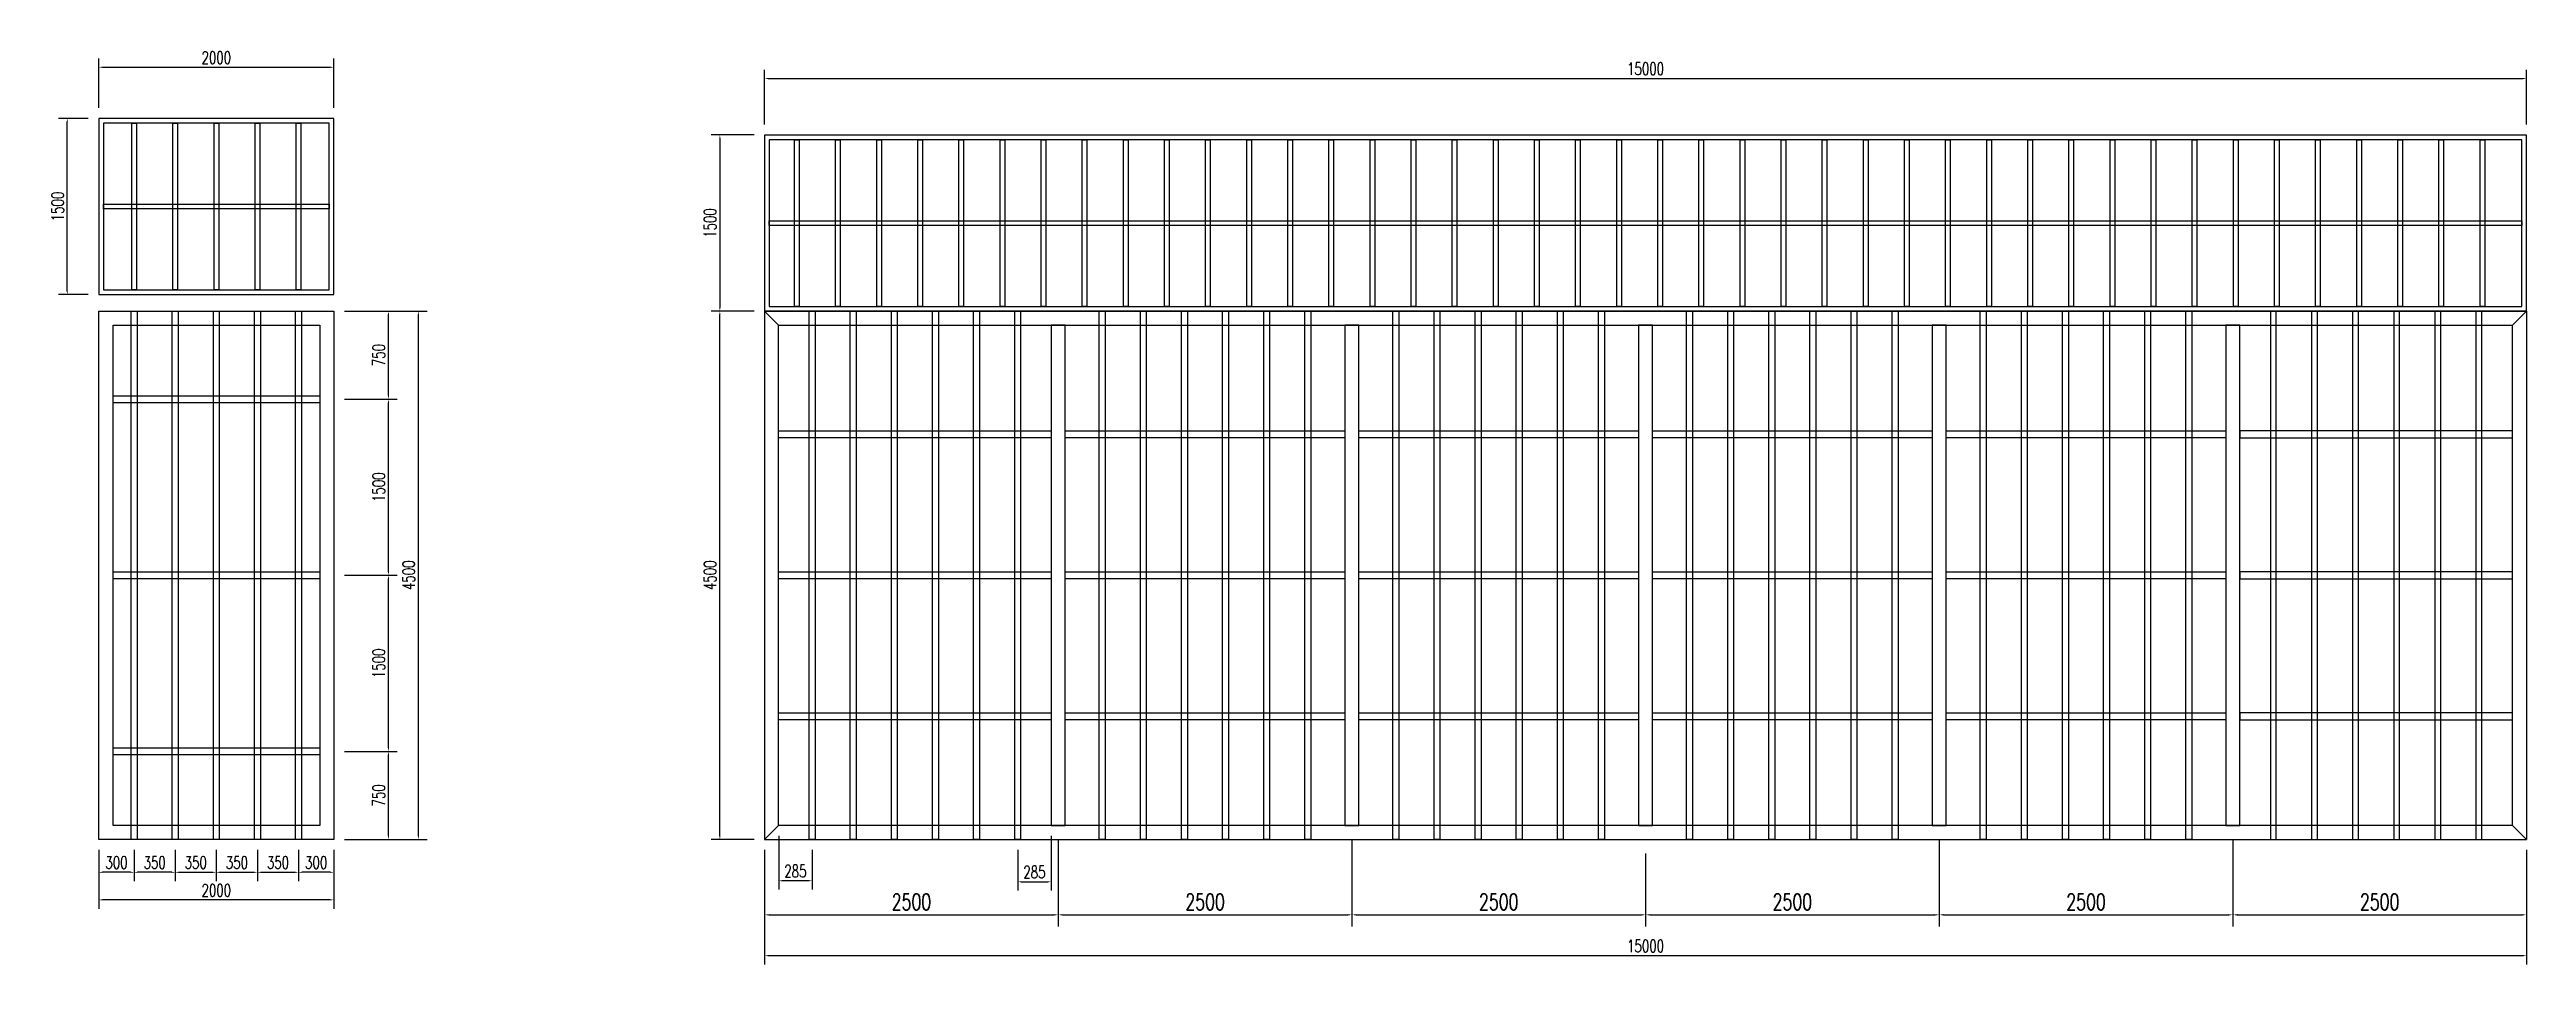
# Model space of a CAD drawing. Header units: millimetres. Extents: x 20612 to 95723, y 53399 to 156976.
# Drawn here: x 41828 to 62916, y 53399 to 61192 of the extents above.
import ezdxf

# ---------------------------------------------------------------- set-up
doc = ezdxf.new("R2010")
doc.units = ezdxf.units.MM
doc.header["$LTSCALE"] = 1000
doc.layers.add('W-STEEL_FRAME钢架', color=3, linetype='Continuous')
doc.layers.add('W-STEEL_KEEL钢龙骨', color=5, linetype='Continuous')
doc.styles.add('STANDARD_T3', font='simplex.shx', dxfattribs={"width": 0.7, "bigfont": 'hztxt.shx'})
doc.dimstyles.new('W&&30', dxfattribs={"dimtxt": 105, "dimasz": 30, "dimexe": 75, "dimexo": 90, "dimgap": 30, "dimtad": 1, "dimdec": 0, "dimzin": 0, "dimdsep": 46, "dimtxsty": 'STANDARD_T3', "dimcen": 0.09, "dimclrd": 1, "dimclre": 1, "dimclrt": 7, "dimazin": 2, "dimtfac": 1, "dimtdec": 0, "dimtix": 1, "dimtmove": 2, "dimatfit": 3, "dimfxl": 100, "dimtolj": 1, "dimtzin": 0, "dimarcsym": 0})
doc.dimstyles.new('W&&40', dxfattribs={"dimtxt": 140, "dimasz": 40, "dimexe": 100, "dimexo": 120, "dimgap": 40, "dimtad": 1, "dimdec": 0, "dimzin": 0, "dimdsep": 46, "dimtxsty": 'STANDARD_T3', "dimcen": 0.09, "dimclrd": 1, "dimclre": 1, "dimclrt": 7, "dimazin": 2, "dimtfac": 1, "dimtdec": 0, "dimtix": 1, "dimtmove": 2, "dimatfit": 3, "dimfxl": 100, "dimtolj": 1, "dimtzin": 0, "dimarcsym": 0})

# ---------------------------------------------------------------- blocks, each defined once
blk = doc.blocks.new('*D29')
at = {"layer": 'Defpoints', "color": 0, "transparency": 16777216}
for p in [(44248, 58964), (44968, 58964), (44248, 54464)]:
    blk.add_point(p, dxfattribs=at)
at = {"layer": 'W-STEEL_FRAME钢架', "color": 1, "lineweight": -2, "transparency": 16777216}
for p, q in [((44338, 58964), (45043, 58964)), ((44968, 54494), (44968, 58934)), ((44338, 54464), (45043, 54464))]:
    blk.add_line(p, q, dxfattribs=at)
at = {"layer": 'W-STEEL_FRAME钢架', "color": 1, "transparency": 16777216}
for points in [[(44963, 58934), (44973, 58934), (44968, 58964)], [(44963, 54494), (44973, 54494), (44968, 54464)]]:
    blk.add_solid(points, dxfattribs=at)
at = {"layer": 'W-STEEL_FRAME钢架', "color": 7, "transparency": 16777216, "insert": (44886, 56714), "char_height": 105, "attachment_point": 5, "rotation": 90, "style": 'STANDARD_T3'}
blk.add_mtext('\\A1;4500', dxfattribs=at)
blk = doc.blocks.new('*D30')
at = {"layer": 'Defpoints', "color": 0, "transparency": 16777216}
for p in [(42248, 54464), (44248, 54464), (42248, 53949)]:
    blk.add_point(p, dxfattribs=at)
at = {"layer": 'W-STEEL_FRAME钢架', "color": 1, "lineweight": -2, "transparency": 16777216}
for p, q in [((42248, 54374), (42248, 53874)), ((44248, 54374), (44248, 53874)), ((44218, 53949), (42278, 53949))]:
    blk.add_line(p, q, dxfattribs=at)
at = {"layer": 'W-STEEL_FRAME钢架', "color": 1, "transparency": 16777216}
for points in [[(42278, 53954), (42278, 53944), (42248, 53949)], [(44218, 53954), (44218, 53944), (44248, 53949)]]:
    blk.add_solid(points, dxfattribs=at)
at = {"layer": 'W-STEEL_FRAME钢架', "color": 7, "transparency": 16777216, "insert": (43248, 54031), "char_height": 105, "attachment_point": 5, "style": 'STANDARD_T3'}
blk.add_mtext('\\A1;2000', dxfattribs=at)
blk = doc.blocks.new('*D33')
at = {"layer": 'Defpoints', "color": 0, "transparency": 16777216}
for p in [(44248, 55214), (44714, 55214), (44248, 54464)]:
    blk.add_point(p, dxfattribs=at)
at = {"layer": 'W-STEEL_FRAME钢架', "color": 1, "lineweight": -2, "transparency": 16777216}
for p, q in [((44338, 55214), (44789, 55214)), ((44714, 54494), (44714, 55184)), ((44338, 54464), (44789, 54464))]:
    blk.add_line(p, q, dxfattribs=at)
at = {"layer": 'W-STEEL_FRAME钢架', "color": 1, "transparency": 16777216}
for points in [[(44709, 55184), (44719, 55184), (44714, 55214)], [(44709, 54494), (44719, 54494), (44714, 54464)]]:
    blk.add_solid(points, dxfattribs=at)
at = {"layer": 'W-STEEL_FRAME钢架', "color": 7, "transparency": 16777216, "insert": (44631, 54839), "char_height": 105, "attachment_point": 5, "rotation": 90, "style": 'STANDARD_T3'}
blk.add_mtext('\\A1;750', dxfattribs=at)
blk = doc.blocks.new('*D34')
at = {"layer": 'Defpoints', "color": 0, "transparency": 16777216}
for p in [(44248, 56714), (44714, 56714), (44248, 55214)]:
    blk.add_point(p, dxfattribs=at)
at = {"layer": 'W-STEEL_FRAME钢架', "color": 1, "lineweight": -2, "transparency": 16777216}
for p, q in [((44338, 56714), (44789, 56714)), ((44714, 55244), (44714, 56684)), ((44338, 55214), (44789, 55214))]:
    blk.add_line(p, q, dxfattribs=at)
at = {"layer": 'W-STEEL_FRAME钢架', "color": 1, "transparency": 16777216}
for points in [[(44709, 56684), (44719, 56684), (44714, 56714)], [(44709, 55244), (44719, 55244), (44714, 55214)]]:
    blk.add_solid(points, dxfattribs=at)
at = {"layer": 'W-STEEL_FRAME钢架', "color": 7, "transparency": 16777216, "insert": (44631, 55964), "char_height": 105, "attachment_point": 5, "rotation": 90, "style": 'STANDARD_T3'}
blk.add_mtext('\\A1;1500', dxfattribs=at)
blk = doc.blocks.new('*D35')
at = {"layer": 'Defpoints', "color": 0, "transparency": 16777216}
for p in [(44248, 58214), (44714, 58214), (44248, 56714)]:
    blk.add_point(p, dxfattribs=at)
at = {"layer": 'W-STEEL_FRAME钢架', "color": 1, "lineweight": -2, "transparency": 16777216}
for p, q in [((44338, 58214), (44789, 58214)), ((44714, 56744), (44714, 58184)), ((44338, 56714), (44789, 56714))]:
    blk.add_line(p, q, dxfattribs=at)
at = {"layer": 'W-STEEL_FRAME钢架', "color": 1, "transparency": 16777216}
for points in [[(44709, 58184), (44719, 58184), (44714, 58214)], [(44709, 56744), (44719, 56744), (44714, 56714)]]:
    blk.add_solid(points, dxfattribs=at)
at = {"layer": 'W-STEEL_FRAME钢架', "color": 7, "transparency": 16777216, "insert": (44631, 57464), "char_height": 105, "attachment_point": 5, "rotation": 90, "style": 'STANDARD_T3'}
blk.add_mtext('\\A1;1500', dxfattribs=at)
blk = doc.blocks.new('*D36')
at = {"layer": 'Defpoints', "color": 0, "transparency": 16777216}
for p in [(44248, 58964), (44714, 58964), (44248, 58214)]:
    blk.add_point(p, dxfattribs=at)
at = {"layer": 'W-STEEL_FRAME钢架', "color": 1, "lineweight": -2, "transparency": 16777216}
for p, q in [((44338, 58964), (44789, 58964)), ((44714, 58244), (44714, 58934)), ((44338, 58214), (44789, 58214))]:
    blk.add_line(p, q, dxfattribs=at)
at = {"layer": 'W-STEEL_FRAME钢架', "color": 1, "transparency": 16777216}
for points in [[(44709, 58934), (44719, 58934), (44714, 58964)], [(44709, 58244), (44719, 58244), (44714, 58214)]]:
    blk.add_solid(points, dxfattribs=at)
at = {"layer": 'W-STEEL_FRAME钢架', "color": 7, "transparency": 16777216, "insert": (44631, 58589), "char_height": 105, "attachment_point": 5, "rotation": 90, "style": 'STANDARD_T3'}
blk.add_mtext('\\A1;750', dxfattribs=at)
blk = doc.blocks.new('*D39')
at = {"layer": 'Defpoints', "color": 0, "transparency": 16777216}
for p in [(43948, 54464), (44248, 54464), (43948, 54184)]:
    blk.add_point(p, dxfattribs=at)
at = {"layer": 'W-STEEL_FRAME钢架', "color": 1, "lineweight": -2, "transparency": 16777216}
for p, q in [((43948, 54374), (43948, 54109)), ((44248, 54374), (44248, 54109)), ((44218, 54184), (43978, 54184))]:
    blk.add_line(p, q, dxfattribs=at)
at = {"layer": 'W-STEEL_FRAME钢架', "color": 1, "transparency": 16777216}
for points in [[(43978, 54189), (43978, 54179), (43948, 54184)], [(44218, 54189), (44218, 54179), (44248, 54184)]]:
    blk.add_solid(points, dxfattribs=at)
at = {"layer": 'W-STEEL_FRAME钢架', "color": 7, "transparency": 16777216, "insert": (44098, 54267), "char_height": 105, "attachment_point": 5, "style": 'STANDARD_T3'}
blk.add_mtext('\\A1;300', dxfattribs=at)
blk = doc.blocks.new('*D43')
at = {"layer": 'Defpoints', "color": 0, "transparency": 16777216}
for p in [(42548, 54464), (42898, 54464), (42548, 54184)]:
    blk.add_point(p, dxfattribs=at)
at = {"layer": 'W-STEEL_FRAME钢架', "color": 1, "lineweight": -2, "transparency": 16777216}
for p, q in [((42548, 54374), (42548, 54109)), ((42898, 54374), (42898, 54109)), ((42868, 54184), (42578, 54184))]:
    blk.add_line(p, q, dxfattribs=at)
at = {"layer": 'W-STEEL_FRAME钢架', "color": 1, "transparency": 16777216}
for points in [[(42578, 54189), (42578, 54179), (42548, 54184)], [(42868, 54189), (42868, 54179), (42898, 54184)]]:
    blk.add_solid(points, dxfattribs=at)
at = {"layer": 'W-STEEL_FRAME钢架', "color": 7, "transparency": 16777216, "insert": (42723, 54267), "char_height": 105, "attachment_point": 5, "style": 'STANDARD_T3'}
blk.add_mtext('\\A1;350', dxfattribs=at)
blk = doc.blocks.new('*D44')
at = {"layer": 'Defpoints', "color": 0, "transparency": 16777216}
for p in [(42248, 54464), (42548, 54464), (42248, 54184)]:
    blk.add_point(p, dxfattribs=at)
at = {"layer": 'W-STEEL_FRAME钢架', "color": 1, "lineweight": -2, "transparency": 16777216}
for p, q in [((42248, 54374), (42248, 54109)), ((42548, 54374), (42548, 54109)), ((42518, 54184), (42278, 54184))]:
    blk.add_line(p, q, dxfattribs=at)
at = {"layer": 'W-STEEL_FRAME钢架', "color": 1, "transparency": 16777216}
for points in [[(42278, 54189), (42278, 54179), (42248, 54184)], [(42518, 54189), (42518, 54179), (42548, 54184)]]:
    blk.add_solid(points, dxfattribs=at)
at = {"layer": 'W-STEEL_FRAME钢架', "color": 7, "transparency": 16777216, "insert": (42398, 54267), "char_height": 105, "attachment_point": 5, "style": 'STANDARD_T3'}
blk.add_mtext('\\A1;300', dxfattribs=at)
blk = doc.blocks.new('*D136')
at = {"layer": 'Defpoints', "color": 0, "transparency": 16777216}
for p in [(47535, 58964), (47916, 58964), (47916, 54464)]:
    blk.add_point(p, dxfattribs=at)
at = {"layer": 'W-STEEL_FRAME钢架', "color": 1, "lineweight": -2, "transparency": 16777216}
for p, q in [((47826, 58964), (47460, 58964)), ((47535, 54494), (47535, 58934)), ((47826, 54464), (47460, 54464))]:
    blk.add_line(p, q, dxfattribs=at)
at = {"layer": 'W-STEEL_FRAME钢架', "color": 1, "transparency": 16777216}
for points in [[(47530, 58934), (47540, 58934), (47535, 58964)], [(47530, 54494), (47540, 54494), (47535, 54464)]]:
    blk.add_solid(points, dxfattribs=at)
at = {"layer": 'W-STEEL_FRAME钢架', "color": 7, "transparency": 16777216, "insert": (47452, 56714), "char_height": 105, "attachment_point": 5, "rotation": 90, "style": 'STANDARD_T3'}
blk.add_mtext('\\A1;4500', dxfattribs=at)
blk = doc.blocks.new('*U159')
at = {"layer": 'W-STEEL_FRAME钢架'}
blk.add_lwpolyline([(-20, 710), (20, 710), (20, -710), (-20, -710)], close=True, dxfattribs=at)
blk = doc.blocks.new('*U160')
at = {"layer": 'W-STEEL_FRAME钢架', "color": 0, "linetype": 'ByBlock', "lineweight": -2, "transparency": 16777216}
for p in [(0, 0), (350, 0), (700, 0), (1050, 0), (1400, 0)]:
    blk.add_blockref('*U159', p, dxfattribs=at)
blk = doc.blocks.new('*U161')
at = {"layer": 'W-STEEL_KEEL钢龙骨'}
blk.add_lwpolyline([(-25, -2250), (-25, 2250), (25, 2250), (25, -2250)], close=True, dxfattribs=at)
blk = doc.blocks.new('*U162')
at = {"layer": 'W-STEEL_FRAME钢架', "color": 0, "linetype": 'ByBlock', "lineweight": -2, "transparency": 16777216}
for p in [(0, 0), (350, 0), (700, 0), (1050, 0), (1400, 0)]:
    blk.add_blockref('*U161', p, dxfattribs=at)
blk = doc.blocks.new('*U163')
at = {"layer": 'W-STEEL_KEEL钢龙骨'}
blk.add_lwpolyline([(-25, -2250), (-25, 2250), (25, 2250), (25, -2250)], close=True, dxfattribs=at)
blk = doc.blocks.new('*U164')
at = {"layer": 'W-STEEL_FRAME钢架', "color": 0, "linetype": 'ByBlock', "lineweight": -2, "transparency": 16777216}
for p in [(0, 0), (350, 0), (700, 0), (1050, 0), (1400, 0), (1750, 0)]:
    blk.add_blockref('*U163', p, dxfattribs=at)
blk = doc.blocks.new('*D167')
at = {"layer": 'Defpoints', "color": 0, "transparency": 16777216}
for p in [(48036, 54584), (48321, 54464), (48036, 54112)]:
    blk.add_point(p, dxfattribs=at)
at = {"layer": 'W-STEEL_FRAME钢架', "color": 1, "lineweight": -2, "transparency": 16777216}
for p, q in [((48036, 54494), (48036, 54037)), ((48321, 54374), (48321, 54037)), ((48291, 54112), (48066, 54112))]:
    blk.add_line(p, q, dxfattribs=at)
at = {"layer": 'W-STEEL_FRAME钢架', "color": 1, "transparency": 16777216}
for points in [[(48066, 54117), (48066, 54107), (48036, 54112)], [(48291, 54117), (48291, 54107), (48321, 54112)]]:
    blk.add_solid(points, dxfattribs=at)
at = {"layer": 'W-STEEL_FRAME钢架', "color": 7, "transparency": 16777216, "insert": (48178, 54194), "char_height": 105, "attachment_point": 5, "style": 'STANDARD_T3'}
blk.add_mtext('\\A1;285', dxfattribs=at)
blk = doc.blocks.new('*U170')
at = {"layer": 'W-STEEL_FRAME钢架'}
blk.add_lwpolyline([(-20, 710), (20, 710), (20, -710), (-20, -710)], close=True, dxfattribs=at)
blk = doc.blocks.new('*U171')
at = {"layer": 'W-STEEL_FRAME钢架', "color": 0, "linetype": 'ByBlock', "lineweight": -2, "transparency": 16777216}
for p in [(0, 0), (350, 0), (700, 0), (1050, 0), (1400, 0), (1750, 0), (2100, 0), (2450, 0), (2800, 0), (3150, 0), (3500, 0), (3850, 0), (4200, 0), (4550, 0), (4900, 0), (5250, 0), (5600, 0), (5950, 0), (6300, 0), (6650, 0), (7000, 0), (7350, 0), (7700, 0), (8050, 0), (8400, 0), (8750, 0), (9100, 0), (9450, 0), (9800, 0), (10150, 0), (10500, 0), (10850, 0), (11200, 0), (11550, 0), (11900, 0), (12250, 0), (12600, 0), (12950, 0), (13300, 0), (13650, 0), (14000, 0), (14350, 0)]:
    blk.add_blockref('*U170', p, dxfattribs=at)
blk = doc.blocks.new('*D172')
at = {"layer": 'Defpoints', "color": 0, "transparency": 16777216}
for p in [(41979, 60605), (42248, 60605), (42248, 59105)]:
    blk.add_point(p, dxfattribs=at)
at = {"layer": 'W-STEEL_FRAME钢架', "color": 1, "lineweight": -2, "transparency": 16777216}
for p, q in [((42158, 60605), (41904, 60605)), ((41979, 59135), (41979, 60575)), ((42158, 59105), (41904, 59105))]:
    blk.add_line(p, q, dxfattribs=at)
at = {"layer": 'W-STEEL_FRAME钢架', "color": 1, "transparency": 16777216}
for points in [[(41974, 60575), (41984, 60575), (41979, 60605)], [(41974, 59135), (41984, 59135), (41979, 59105)]]:
    blk.add_solid(points, dxfattribs=at)
at = {"layer": 'W-STEEL_FRAME钢架', "color": 7, "transparency": 16777216, "insert": (41897, 59855), "char_height": 105, "attachment_point": 5, "rotation": 90, "style": 'STANDARD_T3'}
blk.add_mtext('\\A1;1500', dxfattribs=at)
blk = doc.blocks.new('*D173')
at = {"layer": 'Defpoints', "color": 0, "transparency": 16777216}
for p in [(44248, 61041), (42248, 60605), (44248, 60605)]:
    blk.add_point(p, dxfattribs=at)
at = {"layer": 'W-STEEL_FRAME钢架', "color": 1, "lineweight": -2, "transparency": 16777216}
for p, q in [((42248, 60695), (42248, 61116)), ((42278, 61041), (44218, 61041)), ((44248, 60695), (44248, 61116))]:
    blk.add_line(p, q, dxfattribs=at)
at = {"layer": 'W-STEEL_FRAME钢架', "color": 1, "transparency": 16777216}
for points in [[(42278, 61046), (42278, 61036), (42248, 61041)], [(44218, 61046), (44218, 61036), (44248, 61041)]]:
    blk.add_solid(points, dxfattribs=at)
at = {"layer": 'W-STEEL_FRAME钢架', "color": 7, "transparency": 16777216, "insert": (43248, 61123), "char_height": 105, "attachment_point": 5, "style": 'STANDARD_T3'}
blk.add_mtext('\\A1;2000', dxfattribs=at)
blk = doc.blocks.new('*D174')
at = {"layer": 'Defpoints', "color": 0, "transparency": 16777216}
for p in [(47916, 60464), (47535, 58964), (47916, 58964)]:
    blk.add_point(p, dxfattribs=at)
at = {"layer": 'W-STEEL_FRAME钢架', "color": 1, "lineweight": -2, "transparency": 16777216}
for p, q in [((47826, 60464), (47460, 60464)), ((47535, 60434), (47535, 58994)), ((47826, 58964), (47460, 58964))]:
    blk.add_line(p, q, dxfattribs=at)
at = {"layer": 'W-STEEL_FRAME钢架', "color": 1, "transparency": 16777216}
for points in [[(47530, 60434), (47540, 60434), (47535, 60464)], [(47530, 58994), (47540, 58994), (47535, 58964)]]:
    blk.add_solid(points, dxfattribs=at)
at = {"layer": 'W-STEEL_FRAME钢架', "color": 7, "transparency": 16777216, "insert": (47452, 59714), "char_height": 105, "attachment_point": 5, "rotation": 90, "style": 'STANDARD_T3'}
blk.add_mtext('\\A1;1500', dxfattribs=at)
blk = doc.blocks.new('*D175')
at = {"layer": 'Defpoints', "color": 0, "transparency": 16777216}
for p in [(62916, 60945), (47916, 60464), (62916, 60464)]:
    blk.add_point(p, dxfattribs=at)
at = {"layer": 'W-STEEL_FRAME钢架', "color": 1, "lineweight": -2, "transparency": 16777216}
for p, q in [((47916, 60554), (47916, 61020)), ((47946, 60945), (62886, 60945)), ((62916, 60554), (62916, 61020))]:
    blk.add_line(p, q, dxfattribs=at)
at = {"layer": 'W-STEEL_FRAME钢架', "color": 1, "transparency": 16777216}
for points in [[(47946, 60950), (47946, 60940), (47916, 60945)], [(62886, 60950), (62886, 60940), (62916, 60945)]]:
    blk.add_solid(points, dxfattribs=at)
at = {"layer": 'W-STEEL_FRAME钢架', "color": 7, "transparency": 16777216, "insert": (55416, 61028), "char_height": 105, "attachment_point": 5, "style": 'STANDARD_T3'}
blk.add_mtext('\\A1;15000', dxfattribs=at)
blk = doc.blocks.new('*D176')
at = {"layer": 'Defpoints', "color": 0, "transparency": 16777216}
for p in [(42898, 54464), (43248, 54464), (43248, 54184)]:
    blk.add_point(p, dxfattribs=at)
at = {"layer": 'W-STEEL_FRAME钢架', "color": 1, "lineweight": -2, "transparency": 16777216}
for p, q in [((42898, 54374), (42898, 54109)), ((43248, 54374), (43248, 54109)), ((42928, 54184), (43218, 54184))]:
    blk.add_line(p, q, dxfattribs=at)
at = {"layer": 'W-STEEL_FRAME钢架', "color": 1, "transparency": 16777216}
for points in [[(42928, 54189), (42928, 54179), (42898, 54184)], [(43218, 54189), (43218, 54179), (43248, 54184)]]:
    blk.add_solid(points, dxfattribs=at)
at = {"layer": 'W-STEEL_FRAME钢架', "color": 7, "transparency": 16777216, "insert": (43073, 54267), "char_height": 105, "attachment_point": 5, "style": 'STANDARD_T3'}
blk.add_mtext('\\A1;350', dxfattribs=at)
blk = doc.blocks.new('*D177')
at = {"layer": 'Defpoints', "color": 0, "transparency": 16777216}
for p in [(43248, 54464), (43598, 54464), (43598, 54184)]:
    blk.add_point(p, dxfattribs=at)
at = {"layer": 'W-STEEL_FRAME钢架', "color": 1, "lineweight": -2, "transparency": 16777216}
for p, q in [((43248, 54374), (43248, 54109)), ((43598, 54374), (43598, 54109)), ((43278, 54184), (43568, 54184))]:
    blk.add_line(p, q, dxfattribs=at)
at = {"layer": 'W-STEEL_FRAME钢架', "color": 1, "transparency": 16777216}
for points in [[(43278, 54189), (43278, 54179), (43248, 54184)], [(43568, 54189), (43568, 54179), (43598, 54184)]]:
    blk.add_solid(points, dxfattribs=at)
at = {"layer": 'W-STEEL_FRAME钢架', "color": 7, "transparency": 16777216, "insert": (43423, 54267), "char_height": 105, "attachment_point": 5, "style": 'STANDARD_T3'}
blk.add_mtext('\\A1;350', dxfattribs=at)
blk = doc.blocks.new('*D178')
at = {"layer": 'Defpoints', "color": 0, "transparency": 16777216}
for p in [(43598, 54464), (43948, 54464), (43948, 54184)]:
    blk.add_point(p, dxfattribs=at)
at = {"layer": 'W-STEEL_FRAME钢架', "color": 1, "lineweight": -2, "transparency": 16777216}
for p, q in [((43598, 54374), (43598, 54109)), ((43948, 54374), (43948, 54109)), ((43628, 54184), (43918, 54184))]:
    blk.add_line(p, q, dxfattribs=at)
at = {"layer": 'W-STEEL_FRAME钢架', "color": 1, "transparency": 16777216}
for points in [[(43628, 54189), (43628, 54179), (43598, 54184)], [(43918, 54189), (43918, 54179), (43948, 54184)]]:
    blk.add_solid(points, dxfattribs=at)
at = {"layer": 'W-STEEL_FRAME钢架', "color": 7, "transparency": 16777216, "insert": (43773, 54267), "char_height": 105, "attachment_point": 5, "style": 'STANDARD_T3'}
blk.add_mtext('\\A1;350', dxfattribs=at)
blk = doc.blocks.new('*D180')
at = {"layer": 'Defpoints', "color": 0, "transparency": 16777216}
for p in [(47916, 54464), (50416, 54584), (50416, 53822)]:
    blk.add_point(p, dxfattribs=at)
at = {"layer": 'W-STEEL_FRAME钢架', "color": 1, "lineweight": -2, "transparency": 16777216}
for p, q in [((50416, 54464), (50416, 53722)), ((47916, 54344), (47916, 53722)), ((47956, 53822), (50376, 53822))]:
    blk.add_line(p, q, dxfattribs=at)
at = {"layer": 'W-STEEL_FRAME钢架', "color": 1, "transparency": 16777216}
for points in [[(47956, 53828), (47956, 53815), (47916, 53822)], [(50376, 53828), (50376, 53815), (50416, 53822)]]:
    blk.add_solid(points, dxfattribs=at)
at = {"layer": 'W-STEEL_FRAME钢架', "color": 7, "transparency": 16777216, "insert": (49166, 53932), "char_height": 140, "attachment_point": 5, "style": 'STANDARD_T3'}
blk.add_mtext('\\A1;2500', dxfattribs=at)
blk = doc.blocks.new('*D181')
at = {"layer": 'Defpoints', "color": 0, "transparency": 16777216}
for p in [(50416, 54584), (52916, 54584), (52916, 53822)]:
    blk.add_point(p, dxfattribs=at)
at = {"layer": 'W-STEEL_FRAME钢架', "color": 1, "lineweight": -2, "transparency": 16777216}
for p, q in [((50416, 54464), (50416, 53722)), ((52916, 54464), (52916, 53722)), ((50456, 53822), (52876, 53822))]:
    blk.add_line(p, q, dxfattribs=at)
at = {"layer": 'W-STEEL_FRAME钢架', "color": 1, "transparency": 16777216}
for points in [[(50456, 53828), (50456, 53815), (50416, 53822)], [(52876, 53828), (52876, 53815), (52916, 53822)]]:
    blk.add_solid(points, dxfattribs=at)
at = {"layer": 'W-STEEL_FRAME钢架', "color": 7, "transparency": 16777216, "insert": (51666, 53932), "char_height": 140, "attachment_point": 5, "style": 'STANDARD_T3'}
blk.add_mtext('\\A1;2500', dxfattribs=at)
blk = doc.blocks.new('*D205')
at = {"layer": 'Defpoints', "color": 0, "transparency": 16777216}
for p in [(50071, 54464), (50356, 54584), (50356, 54103)]:
    blk.add_point(p, dxfattribs=at)
at = {"layer": 'W-STEEL_FRAME钢架', "color": 1, "lineweight": -2, "transparency": 16777216}
for p, q in [((50356, 54494), (50356, 54028)), ((50071, 54374), (50071, 54028)), ((50101, 54103), (50326, 54103))]:
    blk.add_line(p, q, dxfattribs=at)
at = {"layer": 'W-STEEL_FRAME钢架', "color": 1, "transparency": 16777216}
for points in [[(50101, 54108), (50101, 54098), (50071, 54103)], [(50326, 54108), (50326, 54098), (50356, 54103)]]:
    blk.add_solid(points, dxfattribs=at)
at = {"layer": 'W-STEEL_FRAME钢架', "color": 7, "transparency": 16777216, "insert": (50213, 54186), "char_height": 105, "attachment_point": 5, "style": 'STANDARD_T3'}
blk.add_mtext('\\A1;285', dxfattribs=at)
blk = doc.blocks.new('*U209')
at = {"layer": 'W-STEEL_KEEL钢龙骨'}
blk.add_lwpolyline([(-25, -2250), (-25, 2250), (25, 2250), (25, -2250)], close=True, dxfattribs=at)
blk = doc.blocks.new('*U210')
at = {"layer": 'W-STEEL_FRAME钢架', "color": 0, "linetype": 'ByBlock', "lineweight": -2, "transparency": 16777216}
for p in [(0, 0), (350, 0), (700, 0), (1050, 0), (1400, 0), (1750, 0)]:
    blk.add_blockref('*U209', p, dxfattribs=at)
blk = doc.blocks.new('*U206')
at = {"layer": 'W-STEEL_FRAME钢架'}
for points in [[(1130, -2130), (1250, -2130), (1250, 2130), (1130, 2130)], [(-1250, 1170), (-1250, 1230), (1130, 1230), (1130, 1170)], [(-1250, -30), (-1250, 30), (1130, 30), (1130, -30)], [(-1250, -1230), (-1250, -1170), (1130, -1170), (1130, -1230)]]:
    blk.add_lwpolyline(points, close=True, dxfattribs=at)
blk.add_blockref('*U210', (-935, 0), dxfattribs=at)
blk = doc.blocks.new('*U207')
at = {"layer": 'W-STEEL_FRAME钢架', "color": 0, "linetype": 'ByBlock', "lineweight": -2, "transparency": 16777216}
for p in [(0, 0), (2500, 0), (5000, 0), (7500, 0)]:
    blk.add_blockref('*U206', p, dxfattribs=at)
blk = doc.blocks.new('*U211')
at = {"layer": 'W-STEEL_KEEL钢龙骨'}
blk.add_lwpolyline([(-25, -2250), (-25, 2250), (25, 2250), (25, -2250)], close=True, dxfattribs=at)
blk = doc.blocks.new('*U213')
at = {"layer": 'W-STEEL_FRAME钢架', "color": 0, "linetype": 'ByBlock', "lineweight": -2, "transparency": 16777216}
for p in [(0, 0), (350, 0), (700, 0), (1050, 0), (1400, 0), (1750, 0)]:
    blk.add_blockref('*U211', p, dxfattribs=at)
blk = doc.blocks.new('*D214')
at = {"layer": 'Defpoints', "color": 0, "transparency": 16777216}
for p in [(52916, 54584), (55416, 54464), (55416, 53822)]:
    blk.add_point(p, dxfattribs=at)
at = {"layer": 'W-STEEL_FRAME钢架', "color": 1, "lineweight": -2, "transparency": 16777216}
for p, q in [((52916, 54464), (52916, 53722)), ((55416, 54344), (55416, 53722)), ((52956, 53822), (55376, 53822))]:
    blk.add_line(p, q, dxfattribs=at)
at = {"layer": 'W-STEEL_FRAME钢架', "color": 1, "transparency": 16777216}
for points in [[(52956, 53828), (52956, 53815), (52916, 53822)], [(55376, 53828), (55376, 53815), (55416, 53822)]]:
    blk.add_solid(points, dxfattribs=at)
at = {"layer": 'W-STEEL_FRAME钢架', "color": 7, "transparency": 16777216, "insert": (54166, 53932), "char_height": 140, "attachment_point": 5, "style": 'STANDARD_T3'}
blk.add_mtext('\\A1;2500', dxfattribs=at)
blk = doc.blocks.new('*D215')
at = {"layer": 'Defpoints', "color": 0, "transparency": 16777216}
for p in [(55416, 54464), (57916, 54584), (57916, 53822)]:
    blk.add_point(p, dxfattribs=at)
at = {"layer": 'W-STEEL_FRAME钢架', "color": 1, "lineweight": -2, "transparency": 16777216}
for p, q in [((57916, 54464), (57916, 53722)), ((55416, 54344), (55416, 53722)), ((55456, 53822), (57876, 53822))]:
    blk.add_line(p, q, dxfattribs=at)
at = {"layer": 'W-STEEL_FRAME钢架', "color": 1, "transparency": 16777216}
for points in [[(55456, 53828), (55456, 53815), (55416, 53822)], [(57876, 53828), (57876, 53815), (57916, 53822)]]:
    blk.add_solid(points, dxfattribs=at)
at = {"layer": 'W-STEEL_FRAME钢架', "color": 7, "transparency": 16777216, "insert": (56666, 53932), "char_height": 140, "attachment_point": 5, "style": 'STANDARD_T3'}
blk.add_mtext('\\A1;2500', dxfattribs=at)
blk = doc.blocks.new('*D216')
at = {"layer": 'Defpoints', "color": 0, "transparency": 16777216}
for p in [(57916, 54584), (60416, 54584), (60416, 53822)]:
    blk.add_point(p, dxfattribs=at)
at = {"layer": 'W-STEEL_FRAME钢架', "color": 1, "lineweight": -2, "transparency": 16777216}
for p, q in [((57916, 54464), (57916, 53722)), ((60416, 54464), (60416, 53722)), ((57956, 53822), (60376, 53822))]:
    blk.add_line(p, q, dxfattribs=at)
at = {"layer": 'W-STEEL_FRAME钢架', "color": 1, "transparency": 16777216}
for points in [[(57956, 53828), (57956, 53815), (57916, 53822)], [(60376, 53828), (60376, 53815), (60416, 53822)]]:
    blk.add_solid(points, dxfattribs=at)
at = {"layer": 'W-STEEL_FRAME钢架', "color": 7, "transparency": 16777216, "insert": (59166, 53932), "char_height": 140, "attachment_point": 5, "style": 'STANDARD_T3'}
blk.add_mtext('\\A1;2500', dxfattribs=at)
blk = doc.blocks.new('*D217')
at = {"layer": 'Defpoints', "color": 0, "transparency": 16777216}
for p in [(60416, 54584), (62916, 54464), (62916, 53822)]:
    blk.add_point(p, dxfattribs=at)
at = {"layer": 'W-STEEL_FRAME钢架', "color": 1, "lineweight": -2, "transparency": 16777216}
for p, q in [((60416, 54464), (60416, 53722)), ((62916, 54344), (62916, 53722)), ((60456, 53822), (62876, 53822))]:
    blk.add_line(p, q, dxfattribs=at)
at = {"layer": 'W-STEEL_FRAME钢架', "color": 1, "transparency": 16777216}
for points in [[(60456, 53828), (60456, 53815), (60416, 53822)], [(62876, 53828), (62876, 53815), (62916, 53822)]]:
    blk.add_solid(points, dxfattribs=at)
at = {"layer": 'W-STEEL_FRAME钢架', "color": 7, "transparency": 16777216, "insert": (61666, 53932), "char_height": 140, "attachment_point": 5, "style": 'STANDARD_T3'}
blk.add_mtext('\\A1;2500', dxfattribs=at)
blk = doc.blocks.new('*D218')
at = {"layer": 'Defpoints', "color": 0, "transparency": 16777216}
for p in [(47916, 54464), (62916, 54464), (62916, 53474)]:
    blk.add_point(p, dxfattribs=at)
at = {"layer": 'W-STEEL_FRAME钢架', "color": 1, "lineweight": -2, "transparency": 16777216}
for p, q in [((47916, 54374), (47916, 53399)), ((62916, 54374), (62916, 53399)), ((47946, 53474), (62886, 53474))]:
    blk.add_line(p, q, dxfattribs=at)
at = {"layer": 'W-STEEL_FRAME钢架', "color": 1, "transparency": 16777216}
for points in [[(47946, 53479), (47946, 53469), (47916, 53474)], [(62886, 53479), (62886, 53469), (62916, 53474)]]:
    blk.add_solid(points, dxfattribs=at)
at = {"layer": 'W-STEEL_FRAME钢架', "color": 7, "transparency": 16777216, "insert": (55416, 53556), "char_height": 105, "attachment_point": 5, "style": 'STANDARD_T3'}
blk.add_mtext('\\A1;15000', dxfattribs=at)

msp = doc.modelspace()

# ---------------------------------------------------------------- linework, layer by layer
at = {"layer": 'W-STEEL_FRAME钢架'}
for points in [[(42248.4, 59105.4), (44248.4, 59105.4), (44248.4, 60605.4), (42248.4, 60605.4)], [(42288.4, 59145.4), (44208.4, 59145.4), (44208.4, 60565.4), (42288.4, 60565.4)], [(47915.5, 58963.7), (62915.5, 58963.7), (62915.5, 60463.7), (47915.5, 60463.7)], [(47955.5, 59003.7), (62875.5, 59003.7), (62875.5, 60423.7), (47955.5, 60423.7)], [(42288.4, 59835.4), (42288.4, 59875.4), (44208.4, 59875.4), (44208.4, 59835.4)], [(47955.5, 59693.7), (47955.5, 59733.7), (62875.5, 59733.7), (62875.5, 59693.7)], [(42248.4, 54463.7), (42248.4, 58963.7), (44248.4, 58963.7), (44248.4, 54463.7)], [(42368.4, 54583.7), (42368.4, 58843.7), (44128.4, 58843.7), (44128.4, 54583.7)], [(47915.5, 54463.7), (48035.5, 54583.7), (48035.5, 58843.7), (47915.5, 58963.7)], [(62795.5, 58843.7), (62915.5, 58963.7), (47915.5, 58963.7), (48035.5, 58843.7)], [(50355.5, 54583.7), (50475.5, 54583.7), (50475.5, 58843.7), (50355.5, 58843.7)], [(62915.5, 54463.7), (62795.5, 54583.7), (62795.5, 58843.7), (62915.5, 58963.7)], [(42368.4, 58183.7), (42368.4, 58243.7), (44128.4, 58243.7), (44128.4, 58183.7)], [(48035.5, 57883.7), (48035.5, 57943.7), (50355.5, 57943.7), (50355.5, 57883.7)], [(62795.5, 57883.7), (62795.5, 57943.7), (60475.5, 57943.7), (60475.5, 57883.7)], [(42368.4, 56683.7), (42368.4, 56743.7), (44128.4, 56743.7), (44128.4, 56683.7)], [(48035.5, 56683.7), (48035.5, 56743.7), (50355.5, 56743.7), (50355.5, 56683.7)], [(62795.5, 56683.7), (62795.5, 56743.7), (60475.5, 56743.7), (60475.5, 56683.7)], [(48035.5, 55483.7), (48035.5, 55543.7), (50355.5, 55543.7), (50355.5, 55483.7)], [(62795.5, 55483.7), (62795.5, 55543.7), (60475.5, 55543.7), (60475.5, 55483.7)], [(42368.4, 55183.7), (42368.4, 55243.7), (44128.4, 55243.7), (44128.4, 55183.7)], [(62915.5, 54463.7), (62795.5, 54583.7), (48035.5, 54583.7), (47915.5, 54463.7)]]:
    msp.add_lwpolyline(points, close=True, dxfattribs=at)

# ---------------------------------------------------------------- block references
for name, p in [('*U160', (42548.4, 59855.4)), ('*U171', (48190.5, 59713.7)), ('*U162', (42548.4, 56713.7)), ('*U164', (48320.5, 56713.7)), ('*U207', (51725.5, 56713.7))]:
    msp.add_blockref(name, p, dxfattribs=at)
at = {"layer": 'W-STEEL_FRAME钢架', "xscale": -1}
msp.add_blockref('*U213', (62510.5, 56713.7), dxfattribs=at)

# ---------------------------------------------------------------- dimensions: what is measured, and where the dimension line sits
at = {"layer": 'W-STEEL_FRAME钢架'}
for base, p1, p2, dimstyle, picture, middle in [((44248.4, 61040.7), (42248.4, 60605.4), (44248.4, 60605.4), 'W&&30', '*D173', (43248.4, 61123.2)), ((62915.5, 60945.4), (47915.5, 60463.7), (62915.5, 60463.7), 'W&&30', '*D175', (55415.5, 61027.9)), ((50415.5, 53821.5), (47915.5, 54463.7), (50415.5, 54583.7), 'W&&40', '*D180', (49165.5, 53931.5)), ((62915.5, 53473.9), (47915.5, 54463.7), (62915.5, 54463.7), 'W&&30', '*D218', (55415.5, 53556.4)), ((48035.5, 54111.8), (48320.5, 54463.7), (48035.5, 54583.7), 'W&&30', '*D167', (48178, 54194.3)), ((50355.5, 54103.2), (50070.5, 54463.7), (50355.5, 54583.7), 'W&&30', '*D205', (50213, 54185.7)), ((52915.5, 53821.5), (50415.5, 54583.7), (52915.5, 54583.7), 'W&&40', '*D181', (51665.5, 53931.5)), ((55415.5, 53821.5), (52915.5, 54583.7), (55415.5, 54463.7), 'W&&40', '*D214', (54165.5, 53931.5)), ((57915.5, 53821.5), (55415.5, 54463.7), (57915.5, 54583.7), 'W&&40', '*D215', (56665.5, 53931.5)), ((60415.5, 53821.5), (57915.5, 54583.7), (60415.5, 54583.7), 'W&&40', '*D216', (59165.5, 53931.5)), ((62915.5, 53821.5), (60415.5, 54583.7), (62915.5, 54463.7), 'W&&40', '*D217', (61665.5, 53931.5))]:
    dim = msp.add_linear_dim(base=base, p1=p1, p2=p2, dimstyle=dimstyle, dxfattribs=at)
    dim.commit()
    dim.dimension.update_dxf_attribs({"geometry": picture, "text_midpoint": middle})
for base, p1, p2, angle, picture, middle in [((41979.5, 60605.4), (42248.4, 59105.4), (42248.4, 60605.4), 90, '*D172', (41897, 59855.4)), ((47534.5, 58963.7), (47915.5, 60463.7), (47915.5, 58963.7), 90, '*D174', (47452, 59713.7)), ((44968.1, 58963.7), (44248.4, 54463.7), (44248.4, 58963.7), 90, '*D29', (44885.6, 56713.7)), ((44713.5, 58963.7), (44248.4, 58213.7), (44248.4, 58963.7), 90, '*D36', (44631, 58588.7)), ((47534.5, 58963.7), (47915.5, 54463.7), (47915.5, 58963.7), 90, '*D136', (47452, 56713.7)), ((44713.5, 58213.7), (44248.4, 56713.7), (44248.4, 58213.7), 90, '*D35', (44631, 57463.7)), ((44713.5, 56713.7), (44248.4, 55213.7), (44248.4, 56713.7), 90, '*D34', (44631, 55963.7)), ((44713.5, 55213.7), (44248.4, 54463.7), (44248.4, 55213.7), 90, '*D33', (44631, 54838.7)), ((42248.4, 53948.7), (44248.4, 54463.7), (42248.4, 54463.7), 180, '*D30', (43248.4, 54031.2)), ((42248.4, 54184.1), (42548.4, 54463.7), (42248.4, 54463.7), 180, '*D44', (42398.4, 54266.6)), ((42548.4, 54184.1), (42898.4, 54463.7), (42548.4, 54463.7), 180, '*D43', (42723.4, 54266.6)), ((43248.4, 54184.1), (42898.4, 54463.7), (43248.4, 54463.7), 180, '*D176', (43073.4, 54266.6)), ((43598.4, 54184.1), (43248.4, 54463.7), (43598.4, 54463.7), 180, '*D177', (43423.4, 54266.6)), ((43948.4, 54184.1), (43598.4, 54463.7), (43948.4, 54463.7), 180, '*D178', (43773.4, 54266.6)), ((43948.4, 54184.1), (44248.4, 54463.7), (43948.4, 54463.7), 180, '*D39', (44098.4, 54266.6))]:
    dim = msp.add_linear_dim(base=base, p1=p1, p2=p2, angle=angle, dimstyle='W&&30', dxfattribs=at)
    dim.commit()
    dim.dimension.update_dxf_attribs({"geometry": picture, "text_midpoint": middle})

doc.saveas('drawing.dxf')
